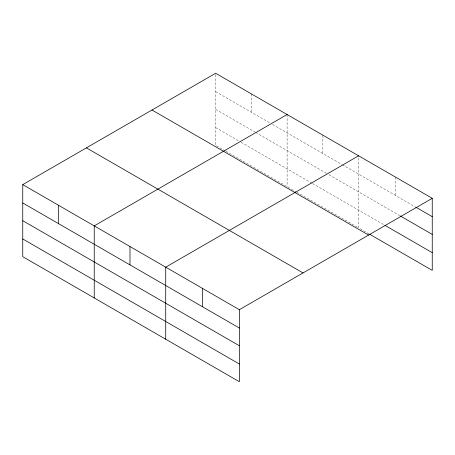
<?xml version="1.0" encoding="UTF-8"?>
<svg xmlns="http://www.w3.org/2000/svg" width="455" height="455" viewBox="0 0 455 455"><rect width="100%" height="100%" fill="white"/><g stroke="black" fill="none" stroke-linecap="round" stroke-linejoin="round"><path stroke-width="0.34" stroke-dasharray="2.27 1.71" d="M225.327 150.912L215.636 145.316L215.636 73.261M215.636 91.614L270.156 123.089M272.579 124.488L341.637 164.363M342.245 164.71L415.062 206.752M215.636 109.337L255.01 132.069M255.619 132.416L326.497 173.338M328.92 174.737L399.723 215.619M215.636 127.593L238.653 140.885M241.076 142.284L311.954 183.206M312.562 183.553L383.764 224.662M225.936 151.265L296.205 191.834M296.808 192.186L357.994 227.506M369.033 233.881L358.603 227.858L358.603 155.803M395.423 177.063L395.423 195.411M322.857 135.163L322.857 153.517M287.116 114.529L287.116 186.59M251.376 93.895L251.376 112.249"/><path stroke-width="0.68" d="M239.364 345.76L239.364 309.684L22.75 184.622L22.75 256.677L239.364 381.739L239.364 345.76L22.75 220.698M369.648 234.234L432.25 270.378L432.25 198.323L215.636 73.261L22.75 184.622M287.116 114.529L94.231 225.89L94.231 297.951M358.603 155.803L165.717 267.159L165.717 339.22M239.364 309.684L432.25 198.323M415.677 207.105L432.25 216.677M400.337 215.971L432.25 234.399M384.993 225.373L432.25 252.656M151.981 110.008L368.596 235.07M86.404 147.869L303.019 272.932M22.75 202.975L239.364 328.038M22.75 238.955L239.364 364.017M202.543 288.424L202.543 306.772M129.976 246.525L129.976 264.878M58.49 205.256L58.49 223.61"/></g></svg>
